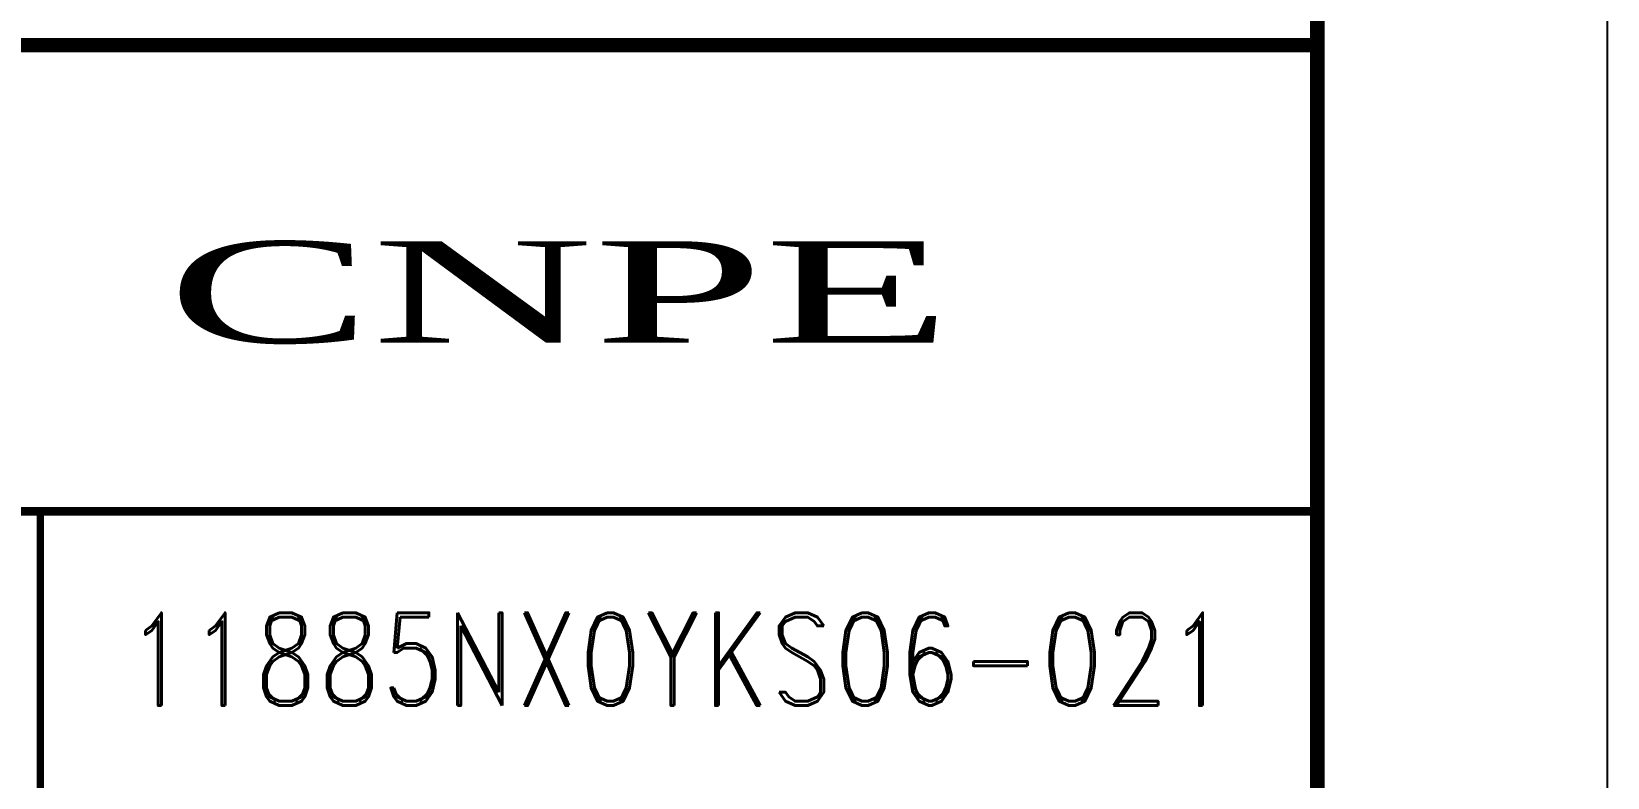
# Model space of a CAD drawing. Header units: inches. Extents: x 0 to 594, y 0 to 840.
# Drawn here: x 539.9 to 594.2, y 463 to 488.6 of the extents above; entities that cross this region are included whole.
import ezdxf
from ezdxf.enums import TextEntityAlignment as Align

# ---------------------------------------------------------------- set-up
doc = ezdxf.new("R2010")
doc.units = ezdxf.units.IN
doc.header["$MEASUREMENT"] = 0
for name, color, linetype in [('1', 7, 'Continuous'), ('GT_1', 7, 'Continuous'), ('PUB_TEXT', 7, 'Continuous'), ('TK03', 7, 'Continuous')]:
    doc.layers.add(name, color=color, linetype=linetype)
doc.styles.add('ROMAND', font='romand__.ttf', dxfattribs={"width": 0.7, "bigfont": 'OCHINESE.shx'})
doc.styles.add('RT', font='times.ttf', dxfattribs={"width": 0.7})

msp = doc.modelspace()

# ---------------------------------------------------------------- linework, layer by layer
at = {"layer": '1', "color": 7, "ltscale": 0.8}
msp.add_line((403.952, 488.171), (583.952, 488.171), dxfattribs=at)
at = {"layer": '1', "color": 7, "const_width": 0.5}
for points in [[(404.25, 430.116), (584.25, 430.116), (584.25, 544.521), (404.25, 544.521)], [(404.25, 488.171), (584.25, 488.171), (584.25, 430.116), (404.25, 430.116)]]:
    msp.add_lwpolyline(points, close=True, dxfattribs=at)
at = {"layer": '1', "color": 7}
for points, const_width in [([(404.25, 472.116), (584.25, 472.116)], 0.3), ([(540.25, 472.116), (540.25, 462.116)], 0.25)]:
    msp.add_lwpolyline(points, dxfattribs=dict(at, const_width=const_width))
at = {"layer": 'GT_1'}
msp.add_line((594.25, 420.116), (594.25, 840.116), dxfattribs=at)
at = {"layer": 'GT_1', "color": 1}
msp.add_line((584.25, 430.116), (584.25, 830.116), dxfattribs=at)
msp.add_lwpolyline([(25.25, 430.116), (584.25, 430.116), (584.25, 830.116), (25.25, 830.116)], close=True, dxfattribs=at)

# ---------------------------------------------------------------- texts
at = {"layer": 'PUB_TEXT', "color": 7, "style": 'RT', "width": 2}
msp.add_text('CNPE', height=3.5, dxfattribs=at).set_placement((544.618, 477.921))
at = {"layer": 'TK03', "color": 2, "style": 'ROMAND', "width": 0.8}
msp.add_text('11885NX0YKS06-021', height=3.2, dxfattribs=at).set_placement((562.25, 465.426), align=Align.CENTER)

doc.saveas('drawing.dxf')
